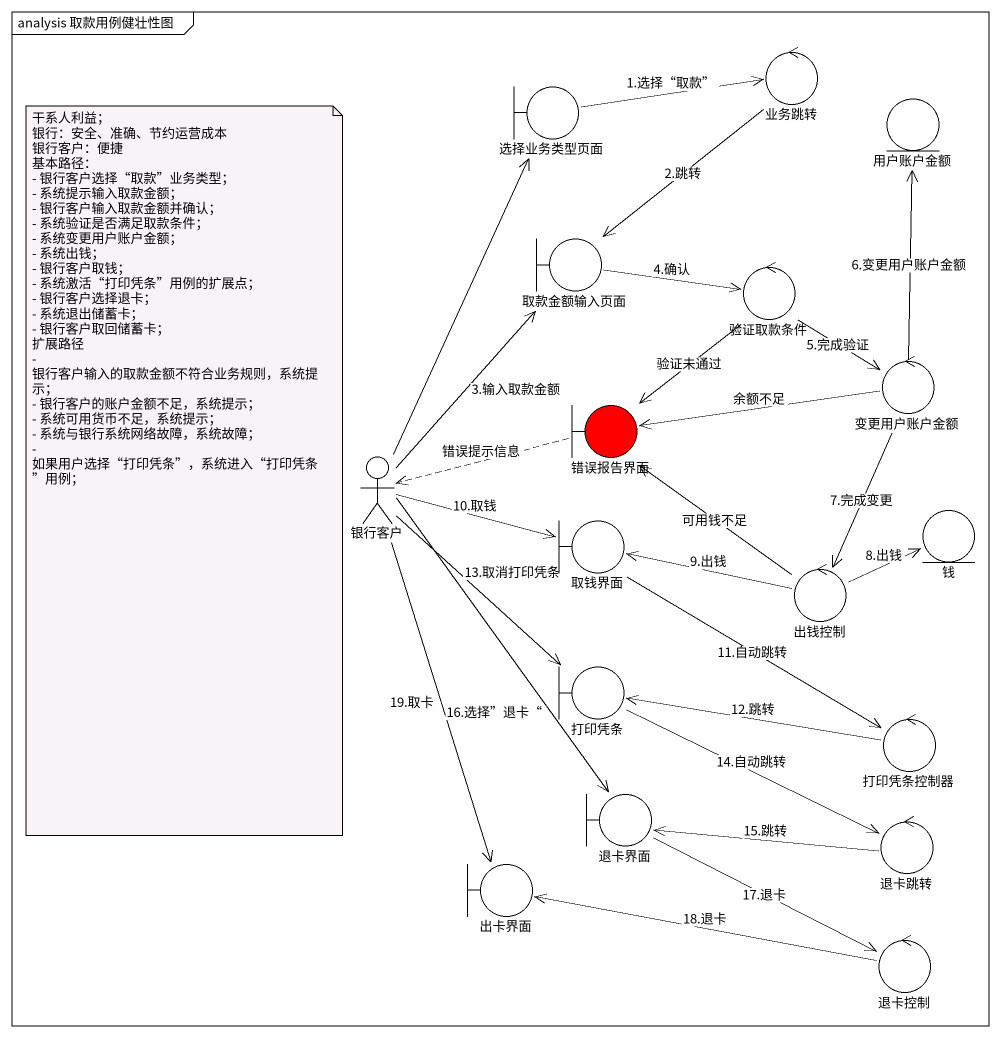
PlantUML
@startuml
mainframe analysis 取款用例健壮性图
control 业务跳转
boundary 选择业务类型页面
entity 用户账户金额
boundary 取款金额输入页面
control 验证取款条件
control 变更用户账户金额
boundary 错误报告界面 #FF0000
actor 银行客户
boundary 取钱界面
entity 钱
control 出钱控制
boundary 打印凭条
control 打印凭条控制器
boundary 退卡界面
boundary 出卡界面
control 退卡跳转
control 退卡控制
业务跳转 --> 取款金额输入页面 : 2.跳转
选择业务类型页面 -right-> 业务跳转 : 1.选择“取款”
取款金额输入页面 -right-> 验证取款条件 : 4.确认
验证取款条件 --> 变更用户账户金额 : 5.完成验证
验证取款条件 --> 错误报告界面 : 验证未通过
变更用户账户金额 -up-> 用户账户金额 : 6.变更用户账户金额
变更用户账户金额 -left-> 错误报告界面 : 余额不足
变更用户账户金额 --> 出钱控制 : 7.完成变更
错误报告界面 .left.> 银行客户 : 错误提示信息
银行客户 -up-> 选择业务类型页面
银行客户 -up-> 取款金额输入页面 : 3.输入取款金额
银行客户 -right-> 取钱界面 : 10.取钱
银行客户 --> 打印凭条 : 13.取消打印凭条
银行客户 --> 退卡界面 : 16.选择”退卡“
银行客户 --> 出卡界面 : 19.取卡
取钱界面 --> 打印凭条控制器 : 11.自动跳转
出钱控制 -up-> 错误报告界面 : 可用钱不足
出钱控制 -left-> 取钱界面 : 9.出钱
出钱控制 -right-> 钱 : 8.出钱
打印凭条 -right-> 退卡跳转 : 14.自动跳转
打印凭条控制器 -left-> 打印凭条 : 12.跳转
退卡界面 -right-> 退卡控制 : 17.退卡
退卡跳转 -left-> 退卡界面 : 15.跳转
退卡控制 -left-> 出卡界面 : 18.退卡
note as N1
  干系人利益；
  银行：安全、准确、节约运营成本
  银行客户：便捷
  基本路径：
  - 银行客户选择“取款”业务类型；
  - 系统提示输入取款金额；
  - 银行客户输入取款金额并确认；
  - 系统验证是否满足取款条件；
  - 系统变更用户账户金额；
  - 系统出钱；
  - 银行客户取钱；
  - 系统激活“打印凭条”用例的扩展点；
  - 银行客户选择退卡；
  - 系统退出储蓄卡；
  - 银行客户取回储蓄卡；
  扩展路径
  - 银行客户输入的取款金额不符合业务规则，系统提示；
  - 银行客户的账户金额不足，系统提示；
  - 系统可用货币不足，系统提示；
  - 系统与银行系统网络故障，系统故障；
  - 如果用户选择“打印凭条”，系统进入“打印凭条”用例；
end note
@enduml
